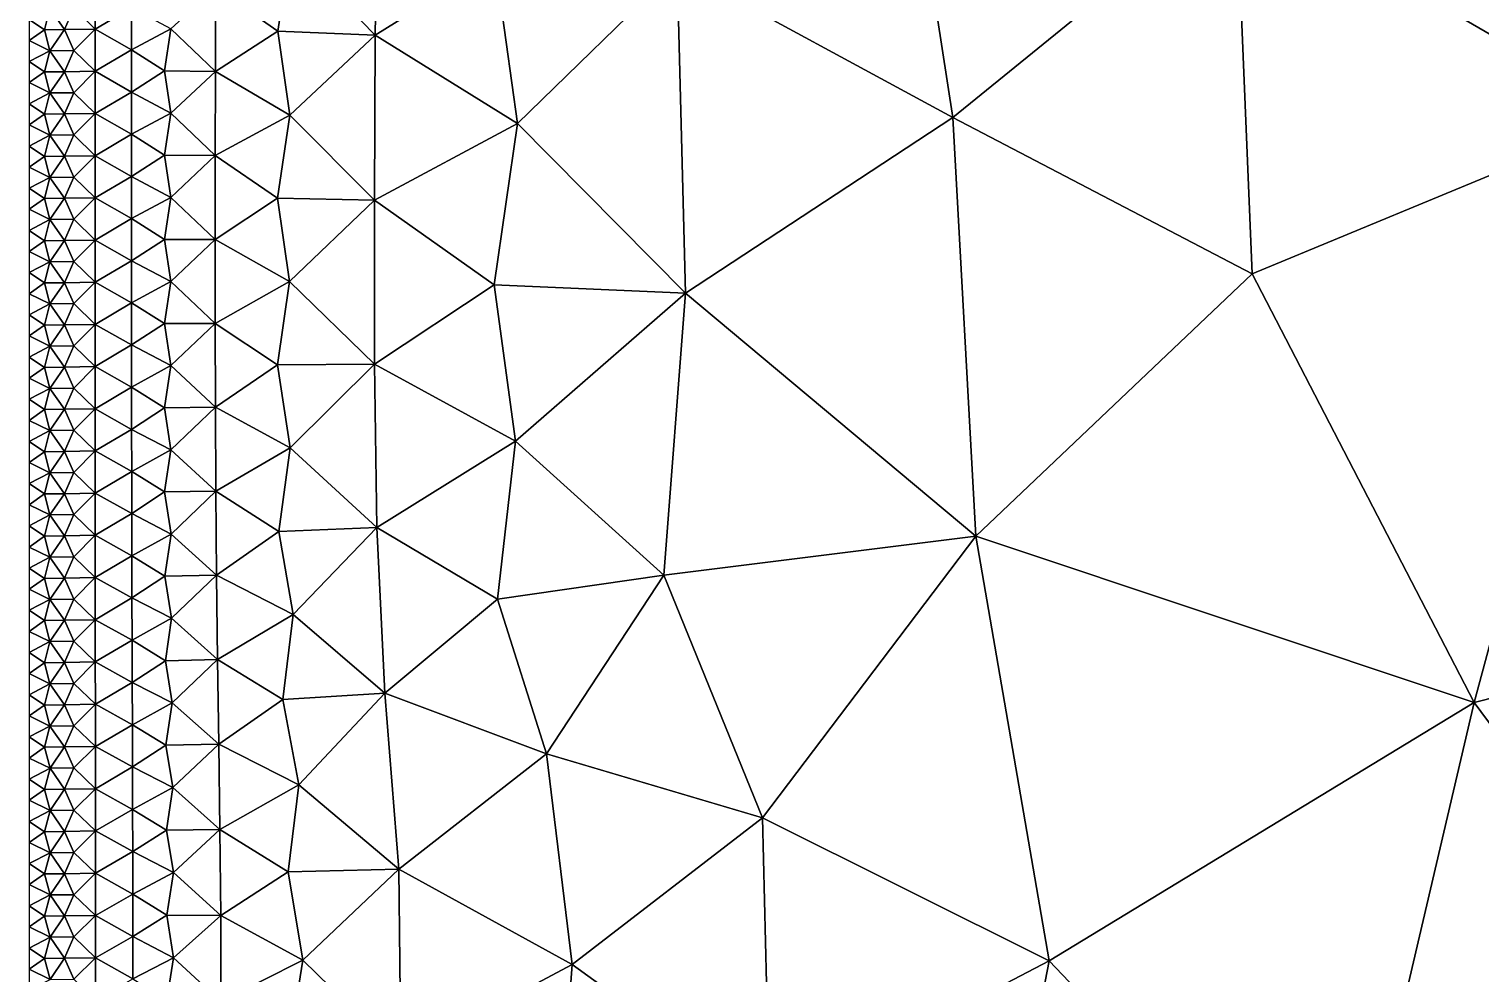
# Model space of a CAD drawing. Header units: metres. Extents: x 2 to 72, y -280 to 0.
# Drawn here: x 2 to 15.77, y -152.34 to -143.38 of the extents above; entities that cross this region are included whole.
import ezdxf

# ---------------------------------------------------------------- set-up
doc = ezdxf.new("R2010")
doc.units = ezdxf.units.M

msp = doc.modelspace()

# ---------------------------------------------------------------- linework, layer by layer
at = {"layer": 'layer', "color": 0}
for points in [[(17.2031, -144.212), (16.4338, -139.068), (13.4463, -142.037)], [(10.7602, -144.223), (10.2071, -140.641), (8.14747, -142.802)], [(10.7602, -144.223), (13.4463, -142.037), (10.2071, -140.641)], [(5.30825, -141.878), (4.48098, -142.617), (5.28354, -143.441)], [(5.30825, -141.878), (5.28354, -143.441), (6.41797, -142.733)], [(13.599, -145.703), (13.4463, -142.037), (10.7602, -144.223)], [(13.599, -145.703), (17.2031, -144.212), (13.4463, -142.037)], [(4.48098, -142.617), (3.76894, -142.99), (4.35947, -143.403)], [(4.48098, -142.617), (4.35947, -143.403), (5.28354, -143.441)], [(6.41797, -142.733), (5.28354, -143.441), (6.63176, -144.278)], [(6.41797, -142.733), (6.63176, -144.278), (8.14747, -142.802)], [(8.14747, -142.802), (6.63176, -144.278), (8.22631, -145.888)], [(8.14747, -142.802), (8.22631, -145.888), (10.7602, -144.223)], [(2.62614, -142.983), (2.4238, -143.185), (2.62605, -143.383)], [(2.62614, -142.983), (2.62605, -143.383), (2.97278, -143.181)], [(3.76894, -142.99), (3.34453, -143.382), (3.767, -143.786)], [(3.76894, -142.99), (3.767, -143.786), (4.35947, -143.403)], [(2.19807, -143.188), (2, -143.291), (2.14612, -143.389)], [(2.19807, -143.188), (2.14612, -143.389), (2.33552, -143.387)], [(2.19807, -143.188), (2.33552, -143.387), (2.4238, -143.185)], [(2.4238, -143.185), (2.33552, -143.387), (2.62605, -143.383)], [(2.97278, -143.181), (2.62605, -143.383), (2.9726, -143.581)], [(2.97278, -143.181), (2.9726, -143.581), (3.34453, -143.382)], [(2, -143.291), (2, -143.491), (2.14612, -143.389)], [(2.14612, -143.389), (2, -143.491), (2.19805, -143.588)], [(2.14612, -143.389), (2.19805, -143.588), (2.33552, -143.387)], [(2.33552, -143.387), (2.19805, -143.588), (2.42376, -143.586)], [(2.33552, -143.387), (2.42376, -143.586), (2.62605, -143.383)], [(2.62605, -143.383), (2.42376, -143.586), (2.62598, -143.783)], [(2.62605, -143.383), (2.62598, -143.783), (2.9726, -143.581)], [(3.34453, -143.382), (2.9726, -143.581), (3.28395, -143.78)], [(3.34453, -143.382), (3.28395, -143.78), (3.767, -143.786)], [(4.35947, -143.403), (3.767, -143.786), (4.47226, -144.198)], [(4.35947, -143.403), (4.47226, -144.198), (5.28354, -143.441)], [(5.28354, -143.441), (4.47226, -144.198), (5.27717, -145.005)], [(5.28354, -143.441), (5.27717, -145.005), (6.63176, -144.278)], [(2, -143.491), (2, -143.691), (2.19805, -143.588)], [(2.19805, -143.588), (2, -143.691), (2.14611, -143.789)], [(2.19805, -143.588), (2.14611, -143.789), (2.3355, -143.787)], [(2.19805, -143.588), (2.3355, -143.787), (2.42376, -143.586)], [(2.42376, -143.586), (2.3355, -143.787), (2.62598, -143.783)], [(2.9726, -143.581), (2.62598, -143.783), (2.97245, -143.981)], [(2.9726, -143.581), (2.97245, -143.981), (3.28395, -143.78)], [(2, -143.691), (2, -143.891), (2.14611, -143.789)], [(2.14611, -143.789), (2, -143.891), (2.19804, -143.989)], [(2.14611, -143.789), (2.19804, -143.989), (2.3355, -143.787)], [(2.3355, -143.787), (2.19804, -143.989), (2.42374, -143.986)], [(2.3355, -143.787), (2.42374, -143.986), (2.62598, -143.783)], [(2.62598, -143.783), (2.42374, -143.986), (2.62594, -144.183)], [(2.62598, -143.783), (2.62594, -144.183), (2.97245, -143.981)], [(3.28395, -143.78), (2.97245, -143.981), (3.34388, -144.18)], [(3.28395, -143.78), (3.34388, -144.18), (3.767, -143.786)], [(3.767, -143.786), (3.34388, -144.18), (3.76613, -144.582)], [(3.767, -143.786), (3.76613, -144.582), (4.47226, -144.198)], [(2, -143.891), (2, -144.091), (2.19804, -143.989)], [(2.19804, -143.989), (2, -144.091), (2.14611, -144.19)], [(2.19804, -143.989), (2.14611, -144.19), (2.33548, -144.187)], [(2.19804, -143.989), (2.33548, -144.187), (2.42374, -143.986)], [(2.42374, -143.986), (2.33548, -144.187), (2.62594, -144.183)], [(2.97245, -143.981), (2.62594, -144.183), (2.97237, -144.38)], [(2.97245, -143.981), (2.97237, -144.38), (3.34388, -144.18)], [(2, -144.091), (2, -144.291), (2.14611, -144.19)], [(2.14611, -144.19), (2, -144.291), (2.19803, -144.389)], [(2, -144.291), (2, -144.492), (2.19803, -144.389)], [(2.14611, -144.19), (2.19803, -144.389), (2.33548, -144.187)], [(2.33548, -144.187), (2.19803, -144.389), (2.42372, -144.386)], [(2.33548, -144.187), (2.42372, -144.386), (2.62594, -144.183)], [(2.62594, -144.183), (2.42372, -144.386), (2.62591, -144.584)], [(2.62594, -144.183), (2.62591, -144.584), (2.97237, -144.38)], [(3.34388, -144.18), (2.97237, -144.38), (3.28361, -144.579)], [(3.34388, -144.18), (3.28361, -144.579), (3.76613, -144.582)], [(4.47226, -144.198), (3.76613, -144.582), (4.35582, -144.986)], [(4.47226, -144.198), (4.35582, -144.986), (5.27717, -145.005)], [(6.63176, -144.278), (5.27717, -145.005), (6.41041, -145.807)], [(6.63176, -144.278), (6.41041, -145.807), (8.22631, -145.888)], [(10.9787, -148.191), (10.7602, -144.223), (8.22631, -145.888)], [(10.9787, -148.191), (13.599, -145.703), (10.7602, -144.223)], [(15.7046, -149.769), (17.2031, -144.212), (13.599, -145.703)], [(15.7046, -149.769), (22.6903, -148), (17.2031, -144.212)], [(2.19803, -144.389), (2, -144.492), (2.1461, -144.59)], [(2.19803, -144.389), (2.1461, -144.59), (2.33547, -144.587)], [(2.19803, -144.389), (2.33547, -144.587), (2.42372, -144.386)], [(2.42372, -144.386), (2.33547, -144.587), (2.62591, -144.584)], [(2.97237, -144.38), (2.62591, -144.584), (2.97231, -144.78)], [(2.97237, -144.38), (2.97231, -144.78), (3.28361, -144.579)], [(2, -144.492), (2, -144.692), (2.1461, -144.59)], [(2.1461, -144.59), (2, -144.692), (2.19803, -144.789)], [(2, -144.692), (2, -144.892), (2.19803, -144.789)], [(2.1461, -144.59), (2.19803, -144.789), (2.33547, -144.587)], [(2.33547, -144.587), (2.19803, -144.789), (2.42371, -144.786)], [(2.33547, -144.587), (2.42371, -144.786), (2.62591, -144.584)], [(2.62591, -144.584), (2.42371, -144.786), (2.6259, -144.984)], [(2.62591, -144.584), (2.6259, -144.984), (2.97231, -144.78)], [(3.28361, -144.579), (2.97231, -144.78), (3.34361, -144.979)], [(3.28361, -144.579), (3.34361, -144.979), (3.76613, -144.582)], [(3.76613, -144.582), (3.34361, -144.979), (3.76581, -145.378)], [(3.76613, -144.582), (3.76581, -145.378), (4.35582, -144.986)], [(2.19803, -144.789), (2, -144.892), (2.1461, -144.99)], [(2.19803, -144.789), (2.1461, -144.99), (2.33547, -144.988)], [(2.19803, -144.789), (2.33547, -144.988), (2.42371, -144.786)], [(2.42371, -144.786), (2.33547, -144.988), (2.6259, -144.984)], [(2.97231, -144.78), (2.6259, -144.984), (2.97228, -145.18)], [(2.97231, -144.78), (2.97228, -145.18), (3.34361, -144.979)], [(2, -144.892), (2, -145.092), (2.1461, -144.99)], [(3.34361, -144.979), (2.97228, -145.18), (3.2835, -145.378)], [(3.34361, -144.979), (3.2835, -145.378), (3.76581, -145.378)], [(2.1461, -144.99), (2, -145.092), (2.19803, -145.19)], [(2, -145.092), (2, -145.292), (2.19803, -145.19)], [(2.1461, -144.99), (2.19803, -145.19), (2.33547, -144.988)], [(2.33547, -144.988), (2.19803, -145.19), (2.4237, -145.186)], [(2.33547, -144.988), (2.4237, -145.186), (2.6259, -144.984)], [(2.6259, -144.984), (2.4237, -145.186), (2.62589, -145.384)], [(2.6259, -144.984), (2.62589, -145.384), (2.97228, -145.18)], [(4.35582, -144.986), (3.76581, -145.378), (4.47057, -145.778)], [(4.35582, -144.986), (4.47057, -145.778), (5.27717, -145.005)], [(5.27717, -145.005), (4.47057, -145.778), (5.27688, -146.56)], [(5.27717, -145.005), (5.27688, -146.56), (6.41041, -145.807)], [(2.19803, -145.19), (2, -145.292), (2.1461, -145.39)], [(2.19803, -145.19), (2.1461, -145.39), (2.33546, -145.388)], [(2.19803, -145.19), (2.33546, -145.388), (2.4237, -145.186)], [(2.4237, -145.186), (2.33546, -145.388), (2.62589, -145.384)], [(2.97228, -145.18), (2.62589, -145.384), (2.97229, -145.58)], [(2.97228, -145.18), (2.97229, -145.58), (3.2835, -145.378)], [(2, -145.292), (2, -145.492), (2.1461, -145.39)], [(2.1461, -145.39), (2, -145.492), (2.19803, -145.59)], [(2.1461, -145.39), (2.19803, -145.59), (2.33546, -145.388)], [(2.33546, -145.388), (2.19803, -145.59), (2.42371, -145.587)], [(2.33546, -145.388), (2.42371, -145.587), (2.62589, -145.384)], [(2.62589, -145.384), (2.42371, -145.587), (2.62591, -145.784)], [(2.62589, -145.384), (2.62591, -145.784), (2.97229, -145.58)], [(3.2835, -145.378), (2.97229, -145.58), (3.34362, -145.777)], [(3.2835, -145.378), (3.34362, -145.777), (3.76581, -145.378)], [(3.76581, -145.378), (3.34362, -145.777), (3.76615, -146.174)], [(3.76581, -145.378), (3.76615, -146.174), (4.47057, -145.778)], [(2, -145.492), (2, -145.693), (2.19803, -145.59)], [(2.19803, -145.59), (2, -145.693), (2.1461, -145.791)], [(2.19803, -145.59), (2.1461, -145.791), (2.33547, -145.788)], [(2.19803, -145.59), (2.33547, -145.788), (2.42371, -145.587)], [(2.42371, -145.587), (2.33547, -145.788), (2.62591, -145.784)], [(2.97229, -145.58), (2.62591, -145.784), (2.97234, -145.98)], [(2.97229, -145.58), (2.97234, -145.98), (3.34362, -145.777)], [(2, -145.693), (2, -145.893), (2.1461, -145.791)], [(2.1461, -145.791), (2, -145.893), (2.19803, -145.99)], [(2.1461, -145.791), (2.19803, -145.99), (2.33547, -145.788)], [(2.33547, -145.788), (2.19803, -145.99), (2.42372, -145.987)], [(2.33547, -145.788), (2.42372, -145.987), (2.62591, -145.784)], [(2.62591, -145.784), (2.42372, -145.987), (2.62595, -146.184)], [(2.62591, -145.784), (2.62595, -146.184), (2.97234, -145.98)], [(3.34362, -145.777), (2.97234, -145.98), (3.28367, -146.176)], [(3.34362, -145.777), (3.28367, -146.176), (3.76615, -146.174)], [(4.47057, -145.778), (3.76615, -146.174), (4.35674, -146.567)], [(4.47057, -145.778), (4.35674, -146.567), (5.27688, -146.56)], [(6.41041, -145.807), (5.27688, -146.56), (6.61452, -147.29)], [(6.41041, -145.807), (6.61452, -147.29), (8.22631, -145.888)], [(15.7046, -149.769), (13.599, -145.703), (10.9787, -148.191)], [(2, -145.893), (2, -146.093), (2.19803, -145.99)], [(8.22631, -145.888), (6.61452, -147.29), (8.0187, -148.561)], [(8.22631, -145.888), (8.0187, -148.561), (10.9787, -148.191)], [(2.19803, -145.99), (2, -146.093), (2.14611, -146.191)], [(2.19803, -145.99), (2.14611, -146.191), (2.33548, -146.188)], [(2.19803, -145.99), (2.33548, -146.188), (2.42372, -145.987)], [(2.42372, -145.987), (2.33548, -146.188), (2.62595, -146.184)], [(2.97234, -145.98), (2.62595, -146.184), (2.97246, -146.379)], [(2.97234, -145.98), (2.97246, -146.379), (3.28367, -146.176)], [(2, -146.093), (2, -146.293), (2.14611, -146.191)], [(2.14611, -146.191), (2, -146.293), (2.19805, -146.39)], [(2.14611, -146.191), (2.19805, -146.39), (2.33548, -146.188)], [(2.33548, -146.188), (2.19805, -146.39), (2.42374, -146.387)], [(2.33548, -146.188), (2.42374, -146.387), (2.62595, -146.184)], [(2.62595, -146.184), (2.42374, -146.387), (2.62602, -146.584)], [(2.62595, -146.184), (2.62602, -146.584), (2.97246, -146.379)], [(3.28367, -146.176), (2.97246, -146.379), (3.3441, -146.575)], [(3.28367, -146.176), (3.3441, -146.575), (3.76615, -146.174)], [(3.76615, -146.174), (3.3441, -146.575), (3.7677, -146.969)], [(3.76615, -146.174), (3.7677, -146.969), (4.35674, -146.567)], [(2, -146.293), (2, -146.493), (2.19805, -146.39)], [(2.19805, -146.39), (2, -146.493), (2.14612, -146.591)], [(2, -146.493), (2, -146.693), (2.14612, -146.591)], [(2.19805, -146.39), (2.14612, -146.591), (2.33551, -146.589)], [(2.19805, -146.39), (2.33551, -146.589), (2.42374, -146.387)], [(2.42374, -146.387), (2.33551, -146.589), (2.62602, -146.584)], [(2.97246, -146.379), (2.62602, -146.584), (2.97266, -146.779)], [(2.97246, -146.379), (2.97266, -146.779), (3.3441, -146.575)], [(2.14612, -146.591), (2, -146.693), (2.19806, -146.791)], [(2.14612, -146.591), (2.19806, -146.791), (2.33551, -146.589)], [(2.33551, -146.589), (2.19806, -146.791), (2.42379, -146.787)], [(2.33551, -146.589), (2.42379, -146.787), (2.62602, -146.584)], [(2.62602, -146.584), (2.42379, -146.787), (2.62613, -146.984)], [(2.62602, -146.584), (2.62613, -146.984), (2.97266, -146.779)], [(3.3441, -146.575), (2.97266, -146.779), (3.28436, -146.975)], [(3.3441, -146.575), (3.28436, -146.975), (3.7677, -146.969)], [(4.35674, -146.567), (3.7677, -146.969), (4.47666, -147.354)], [(4.35674, -146.567), (4.47666, -147.354), (5.27688, -146.56)], [(5.27688, -146.56), (4.47666, -147.354), (5.29728, -148.111)], [(5.27688, -146.56), (5.29728, -148.111), (6.61452, -147.29)], [(2, -146.693), (2, -146.894), (2.19806, -146.791)], [(2.19806, -146.791), (2, -146.894), (2.14613, -146.992)], [(2, -146.894), (2, -147.094), (2.14613, -146.992)], [(2.19806, -146.791), (2.14613, -146.992), (2.33555, -146.989)], [(2.19806, -146.791), (2.33555, -146.989), (2.42379, -146.787)], [(2.42379, -146.787), (2.33555, -146.989), (2.62613, -146.984)], [(2.97266, -146.779), (2.62613, -146.984), (2.97298, -147.179)], [(2.97266, -146.779), (2.97298, -147.179), (3.28436, -146.975)], [(2.14613, -146.992), (2, -147.094), (2.19809, -147.191)], [(2.14613, -146.992), (2.19809, -147.191), (2.33555, -146.989)], [(2.33555, -146.989), (2.19809, -147.191), (2.42386, -147.187)], [(2.33555, -146.989), (2.42386, -147.187), (2.62613, -146.984)], [(2.62613, -146.984), (2.42386, -147.187), (2.62629, -147.384)], [(2.62613, -146.984), (2.62629, -147.384), (2.97298, -147.179)], [(3.28436, -146.975), (2.97298, -147.179), (3.34535, -147.373)], [(3.28436, -146.975), (3.34535, -147.373), (3.7677, -146.969)], [(3.7677, -146.969), (3.34535, -147.373), (3.77101, -147.765)], [(3.7677, -146.969), (3.77101, -147.765), (4.47666, -147.354)], [(2, -147.094), (2, -147.294), (2.19809, -147.191)], [(2.97298, -147.179), (2.62629, -147.384), (2.9734, -147.579)], [(2.97298, -147.179), (2.9734, -147.579), (3.34535, -147.373)], [(2.19809, -147.191), (2, -147.294), (2.14616, -147.392)], [(2, -147.294), (2, -147.494), (2.14616, -147.392)], [(2.19809, -147.191), (2.14616, -147.392), (2.33561, -147.389)], [(2.19809, -147.191), (2.33561, -147.389), (2.42386, -147.187)], [(2.42386, -147.187), (2.33561, -147.389), (2.62629, -147.384)], [(6.61452, -147.29), (5.29728, -148.111), (6.44277, -148.788)], [(6.61452, -147.29), (6.44277, -148.788), (8.0187, -148.561)], [(2.14616, -147.392), (2, -147.494), (2.19813, -147.591)], [(2.14616, -147.392), (2.19813, -147.591), (2.33561, -147.389)], [(2.33561, -147.389), (2.19813, -147.591), (2.42395, -147.588)], [(2.33561, -147.389), (2.42395, -147.588), (2.62629, -147.384)], [(2.62629, -147.384), (2.42395, -147.588), (2.62653, -147.784)], [(2.62629, -147.384), (2.62653, -147.784), (2.9734, -147.579)], [(3.34535, -147.373), (2.9734, -147.579), (3.28589, -147.773)], [(3.34535, -147.373), (3.28589, -147.773), (3.77101, -147.765)], [(4.47666, -147.354), (3.77101, -147.765), (4.36909, -148.148)], [(4.47666, -147.354), (4.36909, -148.148), (5.29728, -148.111)], [(2, -147.494), (2, -147.694), (2.19813, -147.591)], [(2.19813, -147.591), (2, -147.694), (2.14619, -147.792)], [(2.19813, -147.591), (2.14619, -147.792), (2.3357, -147.789)], [(2.19813, -147.591), (2.3357, -147.789), (2.42395, -147.588)], [(2.42395, -147.588), (2.3357, -147.789), (2.62653, -147.784)], [(2.9734, -147.579), (2.62653, -147.784), (2.97405, -147.978)], [(2.9734, -147.579), (2.97405, -147.978), (3.28589, -147.773)], [(2, -147.694), (2, -147.894), (2.14619, -147.792)], [(2.14619, -147.792), (2, -147.894), (2.19819, -147.991)], [(2.14619, -147.792), (2.19819, -147.991), (2.3357, -147.789)], [(2.3357, -147.789), (2.19819, -147.991), (2.42409, -147.988)], [(2.3357, -147.789), (2.42409, -147.988), (2.62653, -147.784)], [(2.62653, -147.784), (2.42409, -147.988), (2.62684, -148.184)], [(2.62653, -147.784), (2.62684, -148.184), (2.97405, -147.978)], [(3.28589, -147.773), (2.97405, -147.978), (3.34787, -148.172)], [(3.28589, -147.773), (3.34787, -148.172), (3.77101, -147.765)], [(3.77101, -147.765), (3.34787, -148.172), (3.77746, -148.561)], [(3.77101, -147.765), (3.77746, -148.561), (4.36909, -148.148)], [(2, -147.894), (2, -148.094), (2.19819, -147.991)], [(2.19819, -147.991), (2, -148.094), (2.14623, -148.192)], [(2.19819, -147.991), (2.14623, -148.192), (2.33582, -148.189)], [(2.19819, -147.991), (2.33582, -148.189), (2.42409, -147.988)], [(2.42409, -147.988), (2.33582, -148.189), (2.62684, -148.184)], [(2.97405, -147.978), (2.62684, -148.184), (2.97482, -148.378)], [(2.97405, -147.978), (2.97482, -148.378), (3.34787, -148.172)], [(19.4711, -154.853), (22.6903, -148), (15.7046, -149.769)], [(2, -148.094), (2, -148.295), (2.14623, -148.192)], [(4.36909, -148.148), (3.77746, -148.561), (4.50393, -148.936)], [(4.36909, -148.148), (4.50393, -148.936), (5.29728, -148.111)], [(5.29728, -148.111), (4.50393, -148.936), (5.37497, -149.68)], [(5.29728, -148.111), (5.37497, -149.68), (6.44277, -148.788)], [(2.14623, -148.192), (2, -148.295), (2.19826, -148.392)], [(2.14623, -148.192), (2.19826, -148.392), (2.33582, -148.189)], [(2.33582, -148.189), (2.19826, -148.392), (2.42426, -148.388)], [(2.33582, -148.189), (2.42426, -148.388), (2.62684, -148.184)], [(2.62684, -148.184), (2.42426, -148.388), (2.62723, -148.585)], [(2.62684, -148.184), (2.62723, -148.585), (2.97482, -148.378)], [(3.34787, -148.172), (2.97482, -148.378), (3.28873, -148.572)], [(3.34787, -148.172), (3.28873, -148.572), (3.77746, -148.561)], [(8.9547, -150.863), (10.9787, -148.191), (8.0187, -148.561)], [(11.6748, -152.219), (10.9787, -148.191), (8.9547, -150.863)], [(11.6748, -152.219), (15.7046, -149.769), (10.9787, -148.191)], [(2, -148.295), (2, -148.495), (2.19826, -148.392)], [(2.19826, -148.392), (2, -148.495), (2.14628, -148.593)], [(2.19826, -148.392), (2.14628, -148.593), (2.33596, -148.59)], [(2.19826, -148.392), (2.33596, -148.59), (2.42426, -148.388)], [(2.42426, -148.388), (2.33596, -148.59), (2.62723, -148.585)], [(2.97482, -148.378), (2.62723, -148.585), (2.97585, -148.778)], [(2.97482, -148.378), (2.97585, -148.778), (3.28873, -148.572)], [(2, -148.495), (2, -148.695), (2.14628, -148.593)], [(3.28873, -148.572), (3.3519, -148.971), (3.77746, -148.561)], [(3.77746, -148.561), (3.3519, -148.971), (3.7866, -149.361)], [(3.77746, -148.561), (3.7866, -149.361), (4.50393, -148.936)], [(6.44277, -148.788), (6.90632, -150.255), (8.0187, -148.561)], [(8.0187, -148.561), (6.90632, -150.255), (8.9547, -150.863)], [(2.14628, -148.593), (2, -148.695), (2.19835, -148.792)], [(2, -148.695), (2, -148.895), (2.19835, -148.792)], [(2.14628, -148.593), (2.19835, -148.792), (2.33596, -148.59)], [(2.33596, -148.59), (2.19835, -148.792), (2.42447, -148.788)], [(2.33596, -148.59), (2.42447, -148.788), (2.62723, -148.585)], [(2.62723, -148.585), (2.42447, -148.788), (2.62769, -148.985)], [(2.62723, -148.585), (2.62769, -148.985), (2.97585, -148.778)], [(3.28873, -148.572), (2.97585, -148.778), (3.3519, -148.971)], [(2.19835, -148.792), (2, -148.895), (2.14635, -148.993)], [(2.19835, -148.792), (2.14635, -148.993), (2.33613, -148.99)], [(2.19835, -148.792), (2.33613, -148.99), (2.42447, -148.788)], [(2.42447, -148.788), (2.33613, -148.99), (2.62769, -148.985)], [(2.97585, -148.778), (2.62769, -148.985), (2.97697, -149.179)], [(2.97585, -148.778), (2.97697, -149.179), (3.3519, -148.971)], [(6.44277, -148.788), (5.37497, -149.68), (6.90632, -150.255)], [(2, -148.895), (2, -149.095), (2.14635, -148.993)], [(3.3519, -148.971), (2.97697, -149.179), (3.29281, -149.373)], [(3.3519, -148.971), (3.29281, -149.373), (3.7866, -149.361)], [(4.50393, -148.936), (3.7866, -149.361), (4.40598, -149.741)], [(4.50393, -148.936), (4.40598, -149.741), (5.37497, -149.68)], [(2.14635, -148.993), (2, -149.095), (2.19845, -149.192)], [(2, -149.095), (2, -149.295), (2.19845, -149.192)], [(2.14635, -148.993), (2.19845, -149.192), (2.33613, -148.99)], [(2.33613, -148.99), (2.19845, -149.192), (2.42472, -149.189)], [(2.33613, -148.99), (2.42472, -149.189), (2.62769, -148.985)], [(2.62769, -148.985), (2.42472, -149.189), (2.62823, -149.385)], [(2.62769, -148.985), (2.62823, -149.385), (2.97697, -149.179)], [(2.19845, -149.192), (2, -149.295), (2.14642, -149.393)], [(2.19845, -149.192), (2.14642, -149.393), (2.33633, -149.39)], [(2.19845, -149.192), (2.33633, -149.39), (2.42472, -149.189)], [(2.42472, -149.189), (2.33633, -149.39), (2.62823, -149.385)], [(2.97697, -149.179), (2.62823, -149.385), (2.97835, -149.579)], [(2.97697, -149.179), (2.97835, -149.579), (3.29281, -149.373)], [(2, -149.295), (2, -149.496), (2.14642, -149.393)], [(2.33633, -149.39), (2.425, -149.589), (2.62823, -149.385)], [(2.62823, -149.385), (2.425, -149.589), (2.62883, -149.786)], [(2.62823, -149.385), (2.62883, -149.786), (2.97835, -149.579)], [(3.29281, -149.373), (2.97835, -149.579), (3.35742, -149.772)], [(3.29281, -149.373), (3.35742, -149.772), (3.7866, -149.361)], [(3.7866, -149.361), (3.35742, -149.772), (3.79892, -150.165)], [(3.7866, -149.361), (3.79892, -150.165), (4.40598, -149.741)], [(2.14642, -149.393), (2, -149.496), (2.19857, -149.593)], [(2, -149.496), (2, -149.696), (2.19857, -149.593)], [(2.14642, -149.393), (2.19857, -149.593), (2.33633, -149.39)], [(2.33633, -149.39), (2.19857, -149.593), (2.425, -149.589)], [(2.19857, -149.593), (2, -149.696), (2.1465, -149.794)], [(2.19857, -149.593), (2.1465, -149.794), (2.33655, -149.791)], [(2.19857, -149.593), (2.33655, -149.791), (2.425, -149.589)], [(2.425, -149.589), (2.33655, -149.791), (2.62883, -149.786)], [(2.97835, -149.579), (2.62883, -149.786), (2.97974, -149.98)], [(2.97835, -149.579), (2.97974, -149.98), (3.35742, -149.772)], [(2, -149.696), (2, -149.896), (2.1465, -149.794)], [(2.1465, -149.794), (2, -149.896), (2.19869, -149.993)], [(2.1465, -149.794), (2.19869, -149.993), (2.33655, -149.791)], [(2.33655, -149.791), (2.19869, -149.993), (2.4253, -149.99)], [(2.33655, -149.791), (2.4253, -149.99), (2.62883, -149.786)], [(2.62883, -149.786), (2.4253, -149.99), (2.62944, -150.186)], [(2.62883, -149.786), (2.62944, -150.186), (2.97974, -149.98)], [(3.35742, -149.772), (2.97974, -149.98), (3.29803, -150.175)], [(3.35742, -149.772), (3.29803, -150.175), (3.79892, -150.165)], [(4.40598, -149.741), (3.79892, -150.165), (4.55904, -150.549)], [(4.40598, -149.741), (4.55904, -150.549), (5.37497, -149.68)], [(5.37497, -149.68), (4.55904, -150.549), (5.50784, -151.351)], [(5.37497, -149.68), (5.50784, -151.351), (6.90632, -150.255)], [(14.4487, -155.133), (15.7046, -149.769), (11.6748, -152.219)], [(19.4711, -154.853), (15.7046, -149.769), (14.4487, -155.133)], [(2, -149.896), (2, -150.096), (2.19869, -149.993)], [(2.19869, -149.993), (2, -150.096), (2.14658, -150.194)], [(2.19869, -149.993), (2.14658, -150.194), (2.33678, -150.191)], [(2.19869, -149.993), (2.33678, -150.191), (2.4253, -149.99)], [(2.4253, -149.99), (2.33678, -150.191), (2.62944, -150.186)], [(2.97974, -149.98), (2.62944, -150.186), (2.98124, -150.381)], [(2.97974, -149.98), (2.98124, -150.381), (3.29803, -150.175)], [(2, -150.096), (2, -150.296), (2.14658, -150.194)], [(2.14658, -150.194), (2, -150.296), (2.19882, -150.393)], [(2.14658, -150.194), (2.19882, -150.393), (2.33678, -150.191)], [(2.33678, -150.191), (2.19882, -150.393), (2.42559, -150.39)], [(2.33678, -150.191), (2.42559, -150.39), (2.62944, -150.186)], [(2.62944, -150.186), (2.42559, -150.39), (2.63002, -150.587)], [(2.62944, -150.186), (2.63002, -150.587), (2.98124, -150.381)], [(3.29803, -150.175), (2.98124, -150.381), (3.36349, -150.576)], [(3.29803, -150.175), (3.36349, -150.576), (3.79892, -150.165)], [(3.79892, -150.165), (3.36349, -150.576), (3.8105, -150.974)], [(3.79892, -150.165), (3.8105, -150.974), (4.55904, -150.549)], [(2, -150.296), (2, -150.496), (2.19882, -150.393)], [(6.90632, -150.255), (5.50784, -151.351), (7.15039, -152.254)], [(6.90632, -150.255), (7.15039, -152.254), (8.9547, -150.863)], [(2.19882, -150.393), (2, -150.496), (2.14666, -150.594)], [(2.19882, -150.393), (2.14666, -150.594), (2.33699, -150.592)], [(2.19882, -150.393), (2.33699, -150.592), (2.42559, -150.39)], [(2.42559, -150.39), (2.33699, -150.592), (2.63002, -150.587)], [(2.98124, -150.381), (2.63002, -150.587), (2.98252, -150.783)], [(2.98124, -150.381), (2.98252, -150.783), (3.36349, -150.576)], [(2, -150.496), (2, -150.697), (2.14666, -150.594)], [(2.14666, -150.594), (2, -150.697), (2.19893, -150.794)], [(2.14666, -150.594), (2.19893, -150.794), (2.33699, -150.592)], [(2.33699, -150.592), (2.19893, -150.794), (2.42586, -150.791)], [(2.33699, -150.592), (2.42586, -150.791), (2.63002, -150.587)], [(2.63002, -150.587), (2.42586, -150.791), (2.63053, -150.988)], [(2.63002, -150.587), (2.63053, -150.988), (2.98252, -150.783)], [(3.36349, -150.576), (2.98252, -150.783), (3.30289, -150.98)], [(3.36349, -150.576), (3.30289, -150.98), (3.8105, -150.974)], [(4.55904, -150.549), (3.8105, -150.974), (4.45716, -151.376)], [(4.55904, -150.549), (4.45716, -151.376), (5.50784, -151.351)], [(2, -150.697), (2, -150.897), (2.19893, -150.794)], [(2.19893, -150.794), (2, -150.897), (2.14672, -150.995)], [(2, -150.897), (2, -151.097), (2.14672, -150.995)], [(2.19893, -150.794), (2.14672, -150.995), (2.33718, -150.992)], [(2.19893, -150.794), (2.33718, -150.992), (2.42586, -150.791)], [(2.42586, -150.791), (2.33718, -150.992), (2.63053, -150.988)], [(2.98252, -150.783), (2.63053, -150.988), (2.98368, -151.184)], [(2.98252, -150.783), (2.98368, -151.184), (3.30289, -150.98)], [(8.9547, -150.863), (7.15039, -152.254), (9.02085, -153.606)], [(9.02085, -153.606), (11.6748, -152.219), (8.9547, -150.863)], [(2.14672, -150.995), (2, -151.097), (2.19901, -151.194)], [(2.14672, -150.995), (2.19901, -151.194), (2.33718, -150.992)], [(2.33718, -150.992), (2.19901, -151.194), (2.42608, -151.191)], [(2.33718, -150.992), (2.42608, -151.191), (2.63053, -150.988)], [(2.63053, -150.988), (2.42608, -151.191), (2.63092, -151.389)], [(2.63053, -150.988), (2.63092, -151.389), (2.98368, -151.184)], [(3.30289, -150.98), (2.98368, -151.184), (3.36837, -151.383)], [(3.30289, -150.98), (3.36837, -151.383), (3.8105, -150.974)], [(3.8105, -150.974), (3.36837, -151.383), (3.81856, -151.789)], [(3.8105, -150.974), (3.81856, -151.789), (4.45716, -151.376)], [(2, -151.097), (2, -151.297), (2.19901, -151.194)], [(2.19901, -151.194), (2, -151.297), (2.14677, -151.395)], [(2, -151.297), (2, -151.497), (2.14677, -151.395)], [(2.19901, -151.194), (2.14677, -151.395), (2.33732, -151.393)], [(2.19901, -151.194), (2.33732, -151.393), (2.42608, -151.191)], [(2.42608, -151.191), (2.33732, -151.393), (2.63092, -151.389)], [(2.98368, -151.184), (2.63092, -151.389), (2.98447, -151.586)], [(2.98368, -151.184), (2.98447, -151.586), (3.36837, -151.383)], [(2.14677, -151.395), (2, -151.497), (2.19907, -151.595)], [(2.14677, -151.395), (2.19907, -151.595), (2.33732, -151.393)], [(2.33732, -151.393), (2.19907, -151.595), (2.42623, -151.592)], [(2.33732, -151.393), (2.42623, -151.592), (2.63092, -151.389)], [(2.63092, -151.389), (2.42623, -151.592), (2.63116, -151.79)], [(2.63092, -151.389), (2.63116, -151.79), (2.98447, -151.586)], [(3.36837, -151.383), (2.98447, -151.586), (3.30604, -151.786)], [(3.36837, -151.383), (3.30604, -151.786), (3.81856, -151.789)], [(4.45716, -151.376), (3.81856, -151.789), (4.59736, -152.212)], [(4.45716, -151.376), (4.59736, -152.212), (5.50784, -151.351)], [(5.50784, -151.351), (4.59736, -152.212), (5.52729, -153.119)], [(5.50784, -151.351), (5.52729, -153.119), (7.15039, -152.254)], [(2, -151.497), (2, -151.697), (2.19907, -151.595)], [(2.98447, -151.586), (2.63116, -151.79), (2.98494, -151.988)], [(2.98447, -151.586), (2.98494, -151.988), (3.30604, -151.786)], [(2.19907, -151.595), (2, -151.697), (2.14679, -151.796)], [(2, -151.697), (2, -151.898), (2.14679, -151.796)], [(2.19907, -151.595), (2.14679, -151.796), (2.3374, -151.793)], [(2.19907, -151.595), (2.3374, -151.793), (2.42623, -151.592)], [(2.42623, -151.592), (2.3374, -151.793), (2.63116, -151.79)], [(2.14679, -151.796), (2, -151.898), (2.1991, -151.995)], [(2.14679, -151.796), (2.1991, -151.995), (2.3374, -151.793)], [(2.3374, -151.793), (2.1991, -151.995), (2.4263, -151.993)], [(2.3374, -151.793), (2.4263, -151.993), (2.63116, -151.79)], [(2.63116, -151.79), (2.4263, -151.993), (2.63123, -152.191)], [(2.63116, -151.79), (2.63123, -152.191), (2.98494, -151.988)], [(3.30604, -151.786), (2.98494, -151.988), (3.37052, -152.191)], [(3.30604, -151.786), (3.37052, -152.191), (3.81856, -151.789)], [(3.81856, -151.789), (3.37052, -152.191), (3.81977, -152.604)], [(3.81856, -151.789), (3.81977, -152.604), (4.59736, -152.212)], [(2, -151.898), (2, -152.098), (2.1991, -151.995)], [(2.1991, -151.995), (2, -152.098), (2.1468, -152.196)], [(2.1991, -151.995), (2.1468, -152.196), (2.33742, -152.194)], [(2.1991, -151.995), (2.33742, -152.194), (2.4263, -151.993)], [(2.4263, -151.993), (2.33742, -152.194), (2.63123, -152.191)], [(2.98494, -151.988), (2.63123, -152.191), (2.98494, -152.39)], [(2.98494, -151.988), (2.98494, -152.39), (3.37052, -152.191)], [(2, -152.098), (2, -152.298), (2.1468, -152.196)], [(2.1468, -152.196), (2, -152.298), (2.19909, -152.396)], [(2.1468, -152.196), (2.19909, -152.396), (2.33742, -152.194)], [(2.33742, -152.194), (2.19909, -152.396), (2.42628, -152.393)], [(2.33742, -152.194), (2.42628, -152.393), (2.63123, -152.191)], [(2.63123, -152.191), (2.42628, -152.393), (2.63112, -152.592)], [(2.63123, -152.191), (2.63112, -152.592), (2.98494, -152.39)], [(3.37052, -152.191), (2.98494, -152.39), (3.30627, -152.593)], [(3.37052, -152.191), (3.30627, -152.593), (3.81977, -152.604)], [(4.59736, -152.212), (3.81977, -152.604), (4.46412, -153.043)], [(4.59736, -152.212), (4.46412, -153.043), (5.52729, -153.119)], [(7.15039, -152.254), (5.52729, -153.119), (7.00018, -154.312)], [(7.15039, -152.254), (7.00018, -154.312), (9.02085, -153.606)], [(11.005, -155.688), (11.6748, -152.219), (9.02085, -153.606)], [(14.4487, -155.133), (11.6748, -152.219), (11.005, -155.688)], [(2, -152.298), (2, -152.498), (2.19909, -152.396)]]:
    msp.add_3dface(points, dxfattribs=at)

doc.saveas('drawing.dxf')
